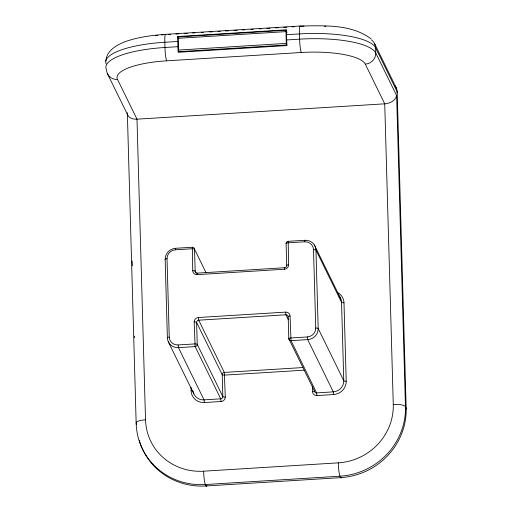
<?xml version="1.0" encoding="UTF-8"?>
<svg xmlns="http://www.w3.org/2000/svg" width="512" height="512" viewBox="0 0 512 512"><rect width="100%" height="100%" fill="white"/><g stroke="black" fill="none" stroke-linecap="round" stroke-linejoin="round"><path stroke-width="0.77" d="M127.277 112.954C127.334 117.683 132.973 119.571 136.986 119.168L384.736 103.821C389.658 103.482 395.507 100.826 396.627 95.584L375.77 53.018L375.622 47.789A10.867 10.381 -26.1 0 0 371.411 39.917M105.843 61.114C106.394 50.803 116.422 45.101 124.966 41.76C137.933 37.075 151.744 35.322 165.434 34.355L300.077 26.022C323.821 25.747 351.155 23.802 371.123 38.925M168.224 34.541L170.522 34.4M175.878 34.067L178.938 33.882M184.294 33.549L187.354 33.357M192.71 33.03L195.002 32.883M201.126 32.506L203.418 32.365M209.536 31.987L212.602 31.795M217.952 31.462L220.25 31.322M225.606 30.989L228.666 30.803M234.022 30.47L237.082 30.278M242.438 29.946L244.73 29.805M250.848 29.427L253.146 29.286M259.264 28.909L261.562 28.762M266.918 28.435L269.978 28.243M275.334 27.91L278.394 27.725M283.75 27.392L286.81 27.2M292.16 26.867L294.458 26.726M177.786 36.525L286.579 29.792A10.867 1.28 86.5 0 0 286.534 34.72L286.682 39.949A10.867 1.28 86.5 0 0 287.021 45.562L178.227 52.301A10.867 1.28 86.5 0 1 177.888 46.682L177.741 41.459A10.867 1.28 86.5 0 1 177.786 36.525L178.483 37.952M286.016 30.266L178.304 36.934A10.867 1.28 86.5 0 0 178.259 38.304L178.592 50.061A10.867 1.28 86.5 0 0 178.714 51.667L286.432 44.992A10.867 1.28 86.5 0 1 286.31 43.392L285.978 31.629A10.867 1.28 86.5 0 1 286.016 30.266L287.066 32.403M178.259 38.304L285.978 31.629M177.741 41.459L164.813 42.259A67.923 18.419 -1.6 0 0 106.093 63.923M286.534 34.72L299.462 33.92A67.923 18.419 -1.6 0 1 375.622 47.789L397.184 91.802L406.163 408.115A10.867 2.95 -1.6 0 1 405.613 409.517M177.888 46.682L164.96 47.488A67.923 18.419 -1.6 0 0 106.477 69.69A10.867 10.381 -26.1 0 0 117.542 79.482L136.986 119.168L145.523 419.795A57.056 54.509 -26.1 0 0 203.635 471.194A10.867 1.28 86.5 0 0 205.344 484.538L206.048 485.978L340.698 477.638A10.867 1.28 86.5 0 0 341.421 477.517M286.682 39.949L299.61 39.149A67.923 18.419 -1.6 0 1 375.77 53.018A10.867 10.381 -26.1 0 1 365.293 64.141A57.056 15.475 -1.6 0 0 301.318 52.493L166.675 60.826A57.056 15.475 -1.6 0 0 117.542 79.482M178.592 50.061L286.31 43.392M288.416 319.789L285.933 314.72L285.619 312.115L198.368 317.517L198.682 320.122L224.326 372.486L225.267 397.056A4.32 4.128 -26.1 0 1 221.075 401.491L204.384 402.541L204.038 399.872L178.445 347.629A10.867 10.381 -26.1 0 1 167.379 337.837L165.152 259.411A10.867 10.381 -26.1 0 1 175.629 248.288L192.32 247.251A2.176 2.074 -26.1 0 1 194.534 249.21L206.106 272.826M284.627 267.718A2.163 2.067 -26.1 0 0 286.714 265.504L286.099 243.539A2.176 2.074 -26.1 0 1 288.192 241.318L304.89 240.282A10.867 10.381 -26.1 0 1 315.955 250.074L341.549 302.317L343.776 380.742A10.867 10.381 -26.1 0 1 333.299 391.866L316.602 392.896A2.163 2.067 -26.1 0 1 314.394 390.938L288.8 338.694L288.173 316.736A2.163 2.067 -26.1 0 0 285.958 314.784L198.707 320.186A2.163 2.067 -26.1 0 0 196.621 322.406L197.235 344.365L222.829 396.608A2.176 0.589 -1.6 0 0 225.267 397.056M165.152 259.411A2.176 0.589 -1.6 0 1 167.021 258.701A8.698 8.307 -26.1 0 1 175.405 249.805L192.096 248.768A2.176 0.589 -1.6 0 1 194.534 249.21L195.162 271.168L196.211 273.318M337.216 292.294A13.043 12.461 -26.1 0 1 343.987 302.758L346.214 381.184A2.176 0.589 -1.6 0 1 343.776 380.742L318.182 328.499L315.955 250.074A2.176 0.589 -1.6 0 0 313.517 249.632A8.698 8.307 -26.1 0 0 304.666 241.798L287.968 242.829A2.176 0.589 -1.6 0 0 286.099 243.539M195.168 271.168A2.163 2.067 -26.1 0 0 197.376 273.12L284.627 267.725L284.403 269.242L197.152 274.643A4.32 4.128 -26.1 0 1 192.736 270.726L192.32 247.251M178.106 344.96L194.803 343.923A2.176 0.589 -1.6 0 1 197.235 344.365A2.176 2.074 -26.1 0 1 195.142 346.592L178.445 347.629L178.106 344.96A8.698 8.307 -26.1 0 1 169.248 337.126L167.021 258.701M313.517 249.632L315.744 328.051A8.698 8.307 -26.1 0 1 307.366 336.954L290.669 337.984A2.176 0.589 -1.6 0 0 288.8 338.694A2.176 2.074 -26.1 0 0 291.014 340.653L316.602 392.896L316.947 395.565L333.645 394.534A13.043 12.461 -26.1 0 0 346.214 381.184M302.982 367.552L224.301 372.429A2.176 2.074 -26.1 0 0 222.208 374.65L222.829 396.608A2.163 2.067 -26.1 0 1 220.736 398.829L204.038 399.872A10.867 10.381 -26.1 0 1 193.043 391.014M304.102 370.176L224.646 375.098A2.176 0.589 -1.6 0 1 222.208 374.65L196.614 322.406A2.176 0.589 -1.6 0 0 194.176 321.965L195.117 346.534L220.736 398.835L221.075 401.504M203.635 471.194L338.278 462.854A57.056 54.509 -26.1 0 0 393.274 404.454L384.736 103.821L365.293 64.141M288.192 241.318L288.589 264.787A4.32 4.128 -26.1 0 1 284.403 269.229M197.376 273.126L197.152 274.643M304.89 240.282L304.666 241.798M175.629 248.288L175.405 249.805M314.362 244.934L340.928 299.117M127.558 114.701L107.341 73.498M374.758 43.987L396.32 88M168.243 341.638L193.837 393.882M136.634 424.314L136.166 423.347L127.354 113.062M333.645 394.534L333.299 391.866L307.706 339.622L307.366 336.954M396.627 95.584L405.459 406.675L406.163 408.115A67.923 64.89 -26.1 0 1 340.698 477.638L339.994 476.198A10.867 1.28 86.5 0 1 338.278 462.854M312.365 386.163L312.518 391.648A2.176 0.589 -1.6 0 0 314.387 390.938M191.002 387.29L191.098 390.79A13.043 12.461 -26.1 0 0 204.384 402.541M132.224 261.043L132.358 265.837M134.355 336.128L134.4 337.728M394.586 85.357A10.867 10.381 -26.1 0 1 397.184 91.802A10.867 2.95 -1.6 0 1 396.947 92.909M393.274 404.454A10.867 2.95 -1.6 0 1 405.459 406.675A67.923 64.89 -26.1 0 1 339.994 476.198L205.344 484.538A67.923 64.89 -26.1 0 1 136.166 423.347A10.867 2.95 -1.6 0 1 145.523 419.795M166.675 60.826A10.867 1.28 86.5 0 1 164.96 47.488L164.813 42.259A10.867 1.28 86.5 0 1 165.805 34.47M301.318 52.493A10.867 1.28 86.5 0 1 299.61 39.149L299.462 33.92A10.867 1.28 86.5 0 1 300.576 26.349A57.056 15.475 -1.6 0 1 304.115 26.157M155.546 35.603A57.056 15.475 -1.6 0 1 157.587 35.379M161.728 34.989A57.056 15.475 -1.6 0 1 163.123 34.88M324.493 26.246A57.056 15.475 -1.6 0 1 325.85 26.33M316.947 395.552A4.32 4.128 -26.1 0 1 312.531 391.648M343.987 302.758A2.176 0.589 -1.6 0 1 341.549 302.317A10.867 10.381 -26.1 0 0 338.47 295.379M192.774 390.419A2.176 0.589 -1.6 0 1 191.098 390.79M139.296 440.384A67.923 64.89 -26.1 0 0 206.048 485.978A10.867 1.28 86.5 0 0 206.874 485.459M192.723 270.726A2.176 0.589 -1.6 0 1 195.162 271.168M285.619 312.122A4.32 4.128 -26.1 0 1 290.035 316.026M288.173 316.736A2.176 0.589 -1.6 0 1 290.048 316.026L291.014 340.653L307.706 339.622A10.867 10.381 -26.1 0 0 318.182 328.499A2.176 0.589 -1.6 0 0 315.744 328.051M286.72 265.498A2.176 0.589 -1.6 0 1 288.589 264.787M194.189 321.965A4.32 4.128 -26.1 0 1 198.368 317.53M167.379 337.837A2.176 0.589 -1.6 0 1 169.248 337.126"/></g></svg>
